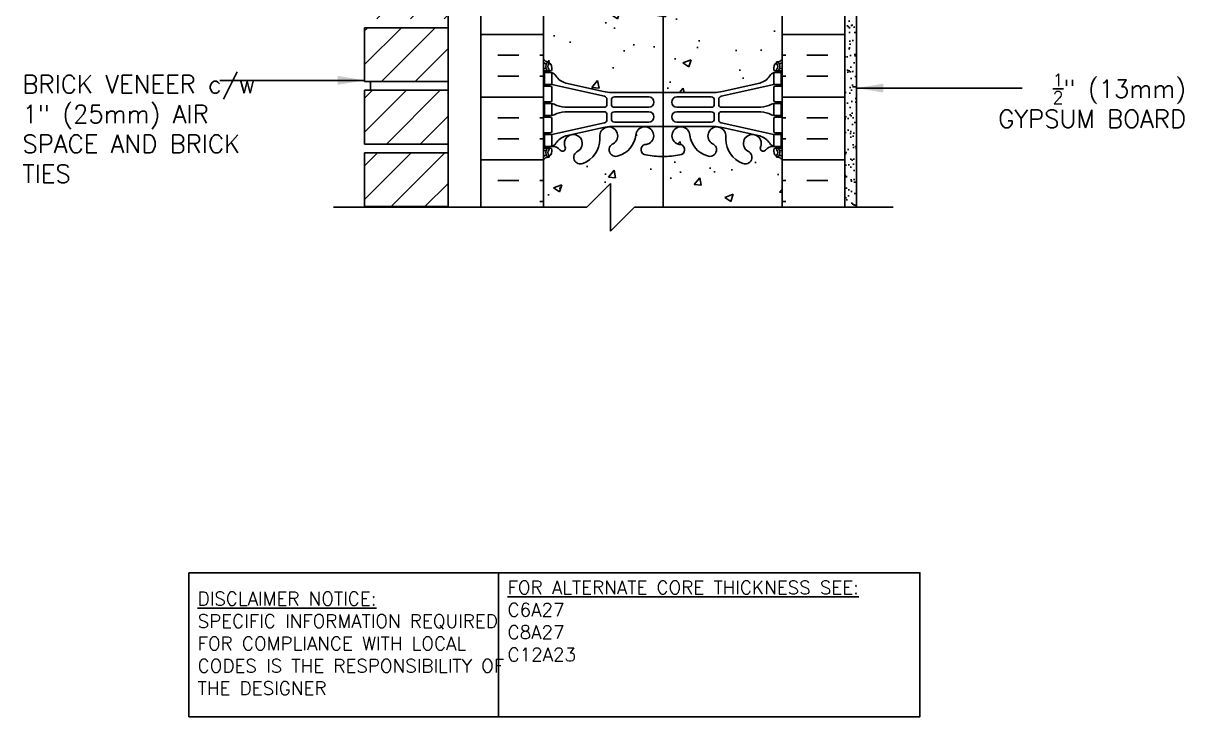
# Model space of a CAD drawing. Header units: inches. Extents: x 108.3 to 158.9, y -15.7 to 51.6.
# Drawn here: x 108.28 to 156.93, y -15.73 to 13.34 of the extents above; entities that cross this region are included whole.
import ezdxf

# ---------------------------------------------------------------- set-up
doc = ezdxf.new("R2010")
doc.units = ezdxf.units.IN
doc.header["$LTSCALE"] = 0.5
doc.header["$MEASUREMENT"] = 0
for name, color, linetype in [('HATCH', 12, 'Continuous'), ('line25', 2, 'Continuous'), ('LINE3', 3, 'Continuous'), ('LINE50', 5, 'Continuous'), ('LINE9', 9, 'Continuous'), ('TEXT', 4, 'Continuous'), ('Web_Edge', 9, 'Continuous')]:
    doc.layers.add(name, color=color, linetype=linetype)
doc.styles.add('DIM', font='romans.shx', dxfattribs={"width": 0.7})
doc.styles.add('ROMANS', font='romans.shx', dxfattribs={"height": 1.125})
doc.styles.get("Standard").update_dxf_attribs({"font": 'romans.shx', "height": 1.125})
doc.dimstyles.new('ext_12', dxfattribs={"dimscale": 12, "dimtxt": 0.09375, "dimasz": 0.09375, "dimexe": 0.09375, "dimexo": 0.0625, "dimgap": 0.0625, "dimtad": 1, "dimdec": 1, "dimzin": 3, "dimdsep": 46, "dimlunit": 4, "dimtxsty": 'DIM', "dimcen": 0.09, "dimdle": 0.09375, "dimclrt": 4, "dimadec": 0, "dimazin": 0, "dimtfac": 1, "dimtdec": 1, "dimtmove": 2, "dimatfit": 3, "dimfxl": 1, "dimfrac": 2, "dimtolj": 1, "dimtzin": 0, "dimarcsym": 0})

msp = doc.modelspace()

# ---------------------------------------------------------------- hatches: boundary and pattern name
at = {"layer": 'HATCH'}
h = msp.add_hatch(dxfattribs=at)
h.set_pattern_fill('AR-CONC', color=256, scale=0.5)
h.paths.add_polyline_path([(135.11, 18.812), (132.935, 18.812, 0.054974), (132.608, 18.776), (131.027, 18.423, 0.17445), (130.62, 18.127, -0.168672), (130.434, 17.977), (130.329, 17.977), (130.329, 17.907), (130.376, 17.907, -0.414214), (130.439, 17.845), (130.439, 17.777, -0.249069), (130.329, 17.57), (130.329, 17.528), (130.239, 17.528, 0.088416), (130.093, 17.431), (130.093, 11.816, 0.088416), (130.239, 11.718), (130.329, 11.718), (130.329, 11.677, -0.249069), (130.439, 11.47), (130.439, 11.402, -0.414214), (130.376, 11.34), (130.329, 11.34), (130.329, 11.27), (130.434, 11.27, -0.168672), (130.62, 11.12, 0.17445), (131.027, 10.824), (132.608, 10.471, 0.054974), (132.935, 10.435), (135.11, 10.435)])
h.paths.add_polyline_path([(140.093, 17.431, 0.08841), (139.947, 17.528), (139.857, 17.528), (139.857, 17.57, -0.249069), (139.747, 17.777), (139.747, 17.845, -0.414214), (139.809, 17.907), (139.857, 17.907), (139.857, 17.977), (139.752, 17.977, -0.168672), (139.566, 18.127, 0.17445), (139.158, 18.423), (137.577, 18.776, 0.054974), (137.251, 18.812), (135.11, 18.812), (135.11, 10.435), (137.251, 10.435, 0.054974), (137.577, 10.471), (139.158, 10.824, 0.17445), (139.566, 11.12, -0.168672), (139.752, 11.27), (139.857, 11.27), (139.857, 11.34), (139.809, 11.34, -0.414214), (139.747, 11.402), (139.747, 11.47, -0.249069), (139.857, 11.677), (139.857, 11.718), (139.947, 11.718, 0.08841), (140.093, 11.816)])
h.paths.add_polyline_path([(140.093, 7.623, 0.08841), (139.947, 7.721), (139.857, 7.721), (139.857, 7.763, -0.249069), (139.747, 7.97), (139.747, 8.037, -0.414214), (139.809, 8.1), (139.857, 8.1), (139.857, 8.17), (139.752, 8.17, 0.231736), (139.394, 8.019, -0.8344), (139.182, 8.144), (139.194, 8.165, 2.155404), (138.656, 7.971, -1), (138.442, 7.46, -0.311223), (137.733, 8.476), (137.733, 8.641, 1.661382), (137.172, 8.288, -1), (136.959, 7.777, -0.307094), (136.22, 8.673, 1.604516), (135.661, 8.297, 0.044004), (135.803, 8.257, -0.921438), (135.806, 7.819, -0.046405), (135.11, 7.754), (135.11, 5.623), (140.093, 5.623)])
h.paths.add_polyline_path([(135.11, 7.754, -0.048684), (134.379, 7.819, -0.921438), (134.383, 8.257, 0.044004), (134.524, 8.297, 1.604516), (133.965, 8.673, -0.307094), (133.226, 7.777, -1), (133.013, 8.288, 1.661382), (132.452, 8.641), (132.452, 8.495, -0.316114), (131.743, 7.46, -1), (131.53, 7.971, 2.135543), (130.989, 8.17, -0.940447), (130.791, 8.019, 0.23174), (130.434, 8.17), (130.329, 8.17), (130.329, 8.1), (130.376, 8.1, -0.414214), (130.439, 8.037), (130.439, 7.97, -0.249069), (130.329, 7.763), (130.329, 7.721), (130.239, 7.721, 0.088416), (130.093, 7.623), (130.093, 5.623), (131.905, 5.623), (132.905, 6.623), (132.905, 5.623), (132.905, 4.623), (133.905, 5.623), (135.11, 5.623)])
h.paths.add_polyline_path([(140.093, 23.623), (137.218, 23.623), (136.718, 24.123), (136.718, 25.248), (137.218, 25.748), (138.016, 25.748, -0.184932), (137.733, 26.476), (137.733, 26.641, 1.661382), (137.172, 26.288, -1), (136.959, 25.777, -0.307094), (136.22, 26.673, 1.604516), (135.661, 26.297, 0.044004), (135.803, 26.257, -0.921438), (135.806, 25.819, -0.046405), (135.11, 25.754), (135.11, 21.493, -0.046405), (135.806, 21.428, -0.921438), (135.803, 20.99, 0.044004), (135.661, 20.95, 1.604516), (136.22, 20.574, -0.307094), (136.959, 21.47, -1), (137.172, 20.959, 1.661382), (137.733, 20.606), (137.733, 20.752, -0.316114), (138.442, 21.787, -1), (138.656, 21.276, 2.135543), (139.196, 21.076, -0.940447), (139.394, 21.228, 0.23174), (139.752, 21.077), (139.857, 21.077), (139.857, 21.147), (139.809, 21.147, -0.414214), (139.747, 21.21), (139.747, 21.277, -0.249069), (139.857, 21.484), (139.857, 21.526), (139.947, 21.526, 0.08841), (140.093, 21.623)])
h.paths.add_polyline_path([(139.182, 26.144), (139.194, 26.165, 2.155404), (138.656, 25.971, -0.270238), (138.824, 25.748), (139.857, 25.748), (139.857, 25.763, -0.249069), (139.747, 25.97), (139.747, 26.037, -0.414214), (139.809, 26.1), (139.857, 26.1), (139.857, 26.17), (139.752, 26.17, 0.231736), (139.394, 26.019, -0.8344)], flags=17)
h.paths.add_polyline_path([(135.11, 25.754, -0.048684), (134.379, 25.819, -0.921438), (134.383, 26.257, 0.044004), (134.524, 26.297, 1.604516), (133.965, 26.673, -0.307094), (133.226, 25.777, -1), (133.013, 26.288, 1.661382), (132.452, 26.641), (132.452, 26.495, -0.316114), (131.743, 25.46, -1), (131.53, 25.971, 2.135543), (130.989, 26.17, -0.940447), (130.791, 26.019, 0.23174), (130.434, 26.17), (130.329, 26.17), (130.329, 26.1), (130.376, 26.1, -0.414214), (130.439, 26.037), (130.439, 25.97, -0.249069), (130.329, 25.763), (130.329, 25.721), (130.239, 25.721, 0.088416), (130.093, 25.623), (130.093, 23.623), (130.093, 21.623, 0.088416), (130.239, 21.526), (130.329, 21.526), (130.329, 21.484, -0.249069), (130.439, 21.277), (130.439, 21.21, -0.414214), (130.376, 21.147), (130.329, 21.147), (130.329, 21.077), (130.434, 21.077, 0.231736), (130.791, 21.228, -0.8344), (131.003, 21.103), (130.991, 21.081, 2.155404), (131.53, 21.276, -1), (131.743, 21.787, -0.311223), (132.452, 20.771), (132.452, 20.606, 1.661382), (133.013, 20.959, -1), (133.226, 21.47, -0.307094), (133.965, 20.574, 1.604516), (134.524, 20.95, 0.044004), (134.383, 20.99, -0.921438), (134.379, 21.428, -0.048684), (135.11, 21.493)])
h.paths.add_polyline_path([(134.524, 20.625, -1), (134.149, 20.625, -1)], flags=16)
h = msp.add_hatch(dxfattribs=at)
h.set_pattern_fill('INSUL', color=256, scale=7, style=0)
h.set_pattern_definition([(7e-15, (-2796.069, -391.386), (0, 2.625), []), (7e-15, (-2796.069, -390.511), (0, 2.625), [0.875, -0.875]), (7e-15, (-2796.069, -389.636), (0, 2.625), [0.875, -0.875])])
h.paths.add_polyline_path([(127.468, 5.623), (127.905, 5.623), (127.905, 6.123), (129.405, 6.123), (129.405, 5.623), (130.093, 5.623), (130.093, 23.623), (129.405, 23.623), (129.405, 24.123), (127.905, 24.123), (127.905, 23.623), (127.468, 23.623)])
h = msp.add_hatch(dxfattribs=at)
h.set_pattern_fill('INSUL', color=256, scale=7, style=0)
h.set_pattern_definition([(180, (3066.2542, -391.386), (0, 2.625), []), (180, (3066.2542, -390.511), (0, 2.625), [0.875, -0.875]), (180, (3066.2542, -389.636), (0, 2.625), [0.875, -0.875])])
h.paths.add_polyline_path([(142.718, 5.623), (142.28, 5.623), (142.28, 6.123), (140.78, 6.123), (140.78, 5.623), (140.093, 5.623), (140.093, 23.623), (140.78, 23.623), (140.78, 24.123), (142.28, 24.123), (142.28, 23.623), (142.718, 23.623)])
h = msp.add_hatch(dxfattribs=at)
h.set_pattern_fill('ANSI31', color=256, scale=8, style=0)
h.set_pattern_definition([(45, (81.4166, 4.3693), (-0.707107, 0.707107), [])])
h.paths.add_polyline_path([(122.593, 7.899), (122.593, 5.649), (126.093, 5.649), (126.093, 7.899)])
h.paths.add_polyline_path([(126.093, 8.274), (126.093, 10.524), (122.593, 10.524), (122.593, 8.274)])
h.paths.add_polyline_path([(126.093, 10.899), (126.093, 13.149), (122.593, 13.149), (122.593, 10.899)])
h.paths.add_polyline_path([(126.093, 13.524), (126.093, 15.774), (122.593, 15.774), (122.593, 13.524)])
h.paths.add_polyline_path([(126.093, 16.149), (126.093, 18.399), (122.593, 18.399), (122.593, 16.149)])
h.paths.add_polyline_path([(126.093, 18.774), (126.093, 21.024), (122.593, 21.024), (122.593, 18.774)])
h.paths.add_polyline_path([(122.593, 23.649), (122.593, 21.399), (126.093, 21.399), (126.093, 23.649)])
h = msp.add_hatch(dxfattribs=at)
h.set_pattern_fill('AR-SAND', color=256, scale=0.25, style=0)
h.set_pattern_definition([(37.5, (85.4166, 4.3693), (-0.0157483, 0.481706), [0, -0.38, 0, -0.425, 0, -0.40625]), (7.5, (85.4166, 4.3693), (0.442444, 0.7055365), [0, -0.205, 0, -0.3425, 0, -0.13125]), (327.5, (85.1091, 4.3693), (0.7785355, 0.0014148), [0, -0.125, 0, -0.45, 0, -0.5875]), (317.5, (85.1091, 4.3693), (0.751532, 0.219419), [0, -0.0625, 0, -0.295, 0, -0.3375])])
h.paths.add_polyline_path([(143.218, 23.123), (142.718, 23.123), (142.718, 5.623), (143.218, 5.623)])

# ---------------------------------------------------------------- linework, layer by layer
at = {"layer": 'line25'}
for p, q in [((130.093, 5.623), (130.093, 23.623)), ((140.093, 5.623), (140.093, 17.998)), ((126.093, 15.774), (126.093, 5.623)), ((126.093, 13.149), (122.593, 13.149)), ((122.593, 10.899), (122.593, 13.149)), ((126.093, 10.899), (122.593, 10.899)), ((122.843, 10.524), (122.843, 10.899)), ((126.093, 10.524), (122.593, 10.524)), ((122.593, 8.274), (122.593, 10.524)), ((126.093, 8.274), (122.593, 8.274)), ((126.093, 7.899), (122.593, 7.899)), ((122.593, 5.649), (122.593, 7.899)), ((126.093, 5.649), (122.593, 5.649)), ((122.843, 5.623), (122.843, 5.649))]:
    msp.add_line(p, q, dxfattribs=at)
at = {"layer": 'LINE3'}
msp.add_line((135.11, 31.498), (135.11, 5.623), dxfattribs=at)
at = {"layer": 'LINE50'}
for p, q in [((127.468, 5.623), (127.468, 23.623)), ((142.718, 5.623), (142.718, 23.623))]:
    msp.add_line(p, q, dxfattribs=at)
at = {"layer": 'LINE9'}
for p, q in [((143.218, 5.623), (143.218, 23.123)), ((132.905, 6.623), (131.905, 5.623)), ((132.905, 5.623), (132.905, 6.623)), ((131.905, 5.623), (121.287, 5.623)), ((132.905, 5.623), (132.905, 4.623)), ((132.905, 4.623), (133.905, 5.623)), ((133.905, 5.623), (144.745, 5.623))]:
    msp.add_line(p, q, dxfattribs=at)
at = {"layer": 'TEXT'}
msp.add_lwpolyline([(115.225, -9.689), (128.208, -9.689), (128.208, -15.727), (115.225, -15.727)], close=True, dxfattribs=at)
msp.add_lwpolyline([(128.208, -9.689), (145.869, -9.689), (145.869, -15.727), (128.208, -15.727)], dxfattribs=at)
at = {"layer": 'Web_Edge'}
for p, q in [((130.239, 11.718), (130.329, 11.718)), ((130.329, 11.718), (130.329, 11.677)), ((139.947, 11.718), (139.857, 11.718)), ((139.857, 11.718), (139.857, 11.677)), ((130.093, 11.44), (130.17, 11.44)), ((130.093, 11.34), (130.376, 11.34)), ((130.239, 11.34), (130.239, 11.27)), ((130.329, 11.34), (130.329, 11.27)), ((130.439, 11.47), (130.439, 11.402)), ((139.747, 11.47), (139.747, 11.402)), ((140.093, 11.34), (139.809, 11.34)), ((139.857, 11.34), (139.857, 11.27)), ((139.947, 11.34), (139.947, 11.27)), ((140.093, 11.44), (140.015, 11.44)), ((130.239, 10.77), (130.239, 10.7)), ((130.329, 10.77), (130.329, 10.7)), ((132.651, 10.273), (130.434, 10.77)), ((132.608, 10.471), (131.027, 10.824)), ((137.534, 10.273), (139.752, 10.77)), ((137.577, 10.471), (139.158, 10.824)), ((139.857, 10.77), (139.857, 10.7)), ((139.947, 10.77), (139.947, 10.7)), ((130.093, 10.7), (130.376, 10.7)), ((130.439, 10.637), (130.439, 10.102)), ((132.935, 10.435), (135.093, 10.435)), ((133.061, 10.249), (134.501, 10.249)), ((137.251, 10.435), (135.093, 10.435)), ((137.124, 10.249), (135.684, 10.249)), ((139.747, 10.637), (139.747, 10.102)), ((140.093, 10.7), (139.809, 10.7)), ((130.093, 10.04), (130.376, 10.04)), ((130.239, 10.04), (130.239, 9.97)), ((130.329, 10.04), (130.329, 9.97)), ((132.624, 9.814), (130.986, 9.814)), ((132.749, 9.939), (132.749, 10.151)), ((132.936, 9.94), (132.936, 10.124)), ((133.061, 9.815), (134.501, 9.815)), ((137.124, 9.815), (135.684, 9.815)), ((137.249, 9.94), (137.249, 10.124)), ((137.436, 9.939), (137.436, 10.151)), ((137.561, 9.814), (139.199, 9.814)), ((140.093, 10.04), (139.809, 10.04)), ((139.857, 10.04), (139.857, 9.97)), ((139.947, 10.04), (139.947, 9.97)), ((130.093, 9.4), (130.376, 9.4)), ((130.239, 9.4), (130.239, 9.47)), ((130.329, 9.4), (130.329, 9.47)), ((130.439, 8.802), (130.439, 9.337)), ((132.624, 9.626), (130.986, 9.626)), ((132.749, 9.501), (132.749, 9.288)), ((132.936, 9.5), (132.936, 9.316)), ((133.061, 9.625), (134.501, 9.625)), ((137.124, 9.625), (135.684, 9.625)), ((137.249, 9.5), (137.249, 9.316)), ((137.436, 9.501), (137.436, 9.288)), ((137.561, 9.626), (139.199, 9.626)), ((139.747, 8.802), (139.747, 9.337)), ((140.093, 9.4), (139.809, 9.4)), ((139.857, 9.4), (139.857, 9.47)), ((139.947, 9.4), (139.947, 9.47)), ((132.651, 9.166), (130.434, 8.67)), ((132.608, 8.968), (131.027, 8.615)), ((132.935, 9.004), (135.093, 9.004)), ((133.061, 9.191), (134.501, 9.191)), ((137.251, 9.004), (135.093, 9.004)), ((137.124, 9.191), (135.684, 9.191)), ((137.534, 9.166), (139.752, 8.67)), ((137.577, 8.968), (139.158, 8.615)), ((130.093, 8.74), (130.376, 8.74)), ((130.239, 8.67), (130.239, 8.74)), ((130.329, 8.67), (130.329, 8.74)), ((132.452, 8.476), (132.452, 8.641)), ((137.733, 8.476), (137.733, 8.641)), ((140.093, 8.74), (139.809, 8.74)), ((139.857, 8.67), (139.857, 8.74)), ((139.947, 8.67), (139.947, 8.74)), ((130.093, 8.1), (130.376, 8.1)), ((130.093, 8), (130.17, 8)), ((130.239, 8.1), (130.239, 8.17)), ((130.329, 8.1), (130.329, 8.17)), ((130.439, 7.97), (130.439, 8.037)), ((130.991, 8.165), (131.003, 8.144)), ((139.194, 8.165), (139.182, 8.144)), ((139.747, 7.97), (139.747, 8.037)), ((140.093, 8.1), (139.809, 8.1)), ((139.857, 8.1), (139.857, 8.17)), ((139.947, 8.1), (139.947, 8.17)), ((140.093, 8), (140.015, 8)), ((130.239, 7.721), (130.329, 7.721)), ((130.329, 7.721), (130.329, 7.763)), ((139.857, 7.721), (139.857, 7.763)), ((139.947, 7.721), (139.857, 7.721))]:
    msp.add_line(p, q, dxfattribs=at)
for points in [[(130.134, 10.77), (130.434, 10.77), (130.434, 11.27), (130.134, 11.27)], [(140.052, 10.77), (139.752, 10.77), (139.752, 11.27), (140.052, 11.27)], [(130.134, 8.67), (130.434, 8.67), (130.434, 8.17), (130.134, 8.17)], [(140.052, 8.67), (139.752, 8.67), (139.752, 8.17), (140.052, 8.17)]]:
    msp.add_lwpolyline(points, close=True, dxfattribs=at)
for points in [[(130.434, 9.72), (130.434, 9.97), (130.134, 9.97), (130.134, 9.72)], [(139.752, 9.72), (139.752, 9.97), (140.052, 9.97), (140.052, 9.72)], [(130.434, 9.72), (130.434, 9.47), (130.134, 9.47), (130.134, 9.72)], [(139.752, 9.72), (139.752, 9.47), (140.052, 9.47), (140.052, 9.72)]]:
    msp.add_lwpolyline(points, dxfattribs=at)
for centre, radius, start, end in [((130.439, 12.177), 0.5, 226.2109, 250.5288), ((130.439, 12.177), 0.6, 234.7832, 245.0748), ((130.432, 11.524), 0.25, 140.1145, 222.4609), ((130.275, 11.655), 0.045, 321.448, 139.1879), ((130.189, 11.47), 0.25, 0, 70.5288), ((139.997, 11.47), 0.25, 109.4712, 180), ((139.911, 11.655), 0.045, 40.8121, 218.552), ((139.747, 12.177), 0.5, 289.4712, 313.7878), ((139.753, 11.524), 0.25, 317.5391, 39.8855), ((139.747, 12.177), 0.6, 294.9252, 305.2158), ((130.171, 11.459), 0.0196, 269.4032, 15.4901), ((130.177, 11.614), 0.021, 343.464, 63.9957), ((130.281, 11.386), 0.045, 222.4609, 42.4609), ((130.432, 11.524), 0.16, 140.0001, 222.4609), ((130.376, 11.402), 0.0625, 270, 0), ((130.311, 10.927), 0.364, 34.9775, 70.3387), ((139.874, 10.927), 0.364, 109.6613, 145.0225), ((139.809, 11.402), 0.0625, 180, 270), ((139.904, 11.386), 0.045, 137.5391, 317.5391), ((139.753, 11.524), 0.16, 317.5391, 39.9999), ((140.009, 11.614), 0.021, 116.0043, 196.536), ((140.015, 11.459), 0.0196, 164.5099, 270.5968), ((131.234, 11.538), 0.743, 212.7919, 253.8107), ((138.951, 11.538), 0.743, 286.1893, 327.2081), ((130.376, 10.637), 0.0625, 0, 90), ((132.935, 11.935), 1.5, 257.4135, 270), ((132.624, 10.151), 0.125, 0, 77.3767), ((133.061, 10.124), 0.125, 90, 180), ((134.501, 10.032), 0.217, 270, 90), ((135.684, 10.032), 0.217, 90, 270), ((137.124, 10.124), 0.125, 0, 90), ((137.251, 11.935), 1.5, 270, 282.5865), ((137.561, 10.151), 0.125, 102.6233, 180), ((139.809, 10.637), 0.0625, 90, 180), ((130.376, 10.102), 0.0625, 270, 0), ((130.429, 9.751), 0.219, 60.4937, 88.92), ((131.075, 10.981), 1.17, 242.6365, 265.6505), ((132.624, 9.939), 0.125, 270, 0), ((133.061, 9.94), 0.125, 180, 270), ((137.124, 9.94), 0.125, 270, 360), ((137.561, 9.939), 0.125, 180, 270), ((139.11, 10.981), 1.17, 274.3495, 297.3635), ((139.756, 9.751), 0.219, 91.08, 119.5063), ((139.809, 10.102), 0.0625, 180, 270), ((130.376, 9.337), 0.0625, 0, 90), ((130.429, 9.688), 0.219, 271.08, 299.5063), ((131.075, 8.459), 1.17, 94.3495, 117.3635), ((132.624, 9.501), 0.125, 0, 90), ((132.624, 9.288), 0.125, 282.6233, 0), ((133.061, 9.5), 0.125, 90, 180), ((133.061, 9.316), 0.125, 180, 270), ((134.501, 9.408), 0.217, 270, 90), ((135.684, 9.408), 0.217, 90, 270), ((137.124, 9.5), 0.125, 0, 90), ((137.124, 9.316), 0.125, 270, 0), ((137.561, 9.501), 0.125, 90, 180), ((137.561, 9.288), 0.125, 180, 257.3767), ((139.11, 8.459), 1.17, 62.6365, 85.6505), ((139.756, 9.688), 0.219, 240.4937, 268.92), ((139.809, 9.337), 0.0625, 90, 180), ((130.376, 8.802), 0.0625, 270, 0), ((132.826, 8.613), 0.375, 299.9315, 175.7552), ((132.935, 7.504), 1.5, 90, 102.5865), ((134.337, 8.622), 0.375, 299.9315, 175.7552), ((135.849, 8.622), 0.375, 4.2448, 240.0685), ((137.359, 8.613), 0.375, 4.2448, 240.0685), ((137.251, 7.504), 1.5, 77.4135, 90), ((139.809, 8.802), 0.0625, 180, 270), ((130.311, 8.512), 0.364, 289.6613, 325.0225), ((131.234, 7.901), 0.743, 106.1893, 147.2081), ((131.343, 8.296), 0.375, 299.9315, 200.3757), ((131.361, 8.482), 1.092, 290.5175, 359.6668), ((133.12, 8.033), 0.277, 112.68, 292.68), ((132.936, 8.769), 1.034, 286.3365, 353.3331), ((134.23, 9.077), 0.834, 277.8937, 290.6271), ((135.955, 9.077), 0.834, 249.3729, 262.1063), ((137.25, 8.769), 1.034, 186.6669, 253.6635), ((137.066, 8.033), 0.277, 247.32, 67.32), ((138.825, 8.482), 1.092, 180.3332, 249.4825), ((138.843, 8.296), 0.375, 339.6243, 240.0685), ((138.951, 7.901), 0.743, 32.7919, 73.8107), ((139.874, 8.512), 0.364, 214.9775, 250.3387), ((130.439, 7.263), 0.6, 114.9252, 125.2168), ((130.171, 7.98), 0.0196, 344.5099, 90.5968), ((130.432, 7.915), 0.25, 137.5391, 219.8855), ((130.177, 7.826), 0.021, 296.0043, 16.536), ((130.275, 7.784), 0.045, 220.8121, 38.552), ((130.281, 8.053), 0.045, 317.5391, 137.5391), ((130.432, 7.915), 0.16, 137.5391, 219.9999), ((130.189, 7.97), 0.25, 289.4712, 360), ((130.376, 8.037), 0.0625, 360, 90), ((130.458, 7.729), 0.441, 41.0127, 93.2024), ((130.886, 8.101), 0.125, 221.0127, 20.3757), ((131.637, 7.716), 0.277, 112.68, 292.68), ((134.399, 8.038), 0.22, 104.2604, 264.8165), ((135.075, 11.531), 3.777, 259.3725, 270.2606), ((135.11, 11.531), 3.777, 269.7394, 280.6275), ((135.787, 8.038), 0.22, 275.1835, 75.7396), ((138.549, 7.716), 0.277, 247.32, 67.32), ((139.3, 8.101), 0.125, 159.6243, 318.9873), ((139.727, 7.729), 0.441, 86.7976, 138.9873), ((139.809, 8.037), 0.0625, 90, 180), ((139.997, 7.97), 0.25, 180, 250.5288), ((139.904, 8.053), 0.045, 42.4609, 222.4609), ((139.911, 7.784), 0.045, 141.448, 319.1879), ((139.753, 7.915), 0.16, 320.0001, 42.4609), ((139.753, 7.915), 0.25, 320.1145, 42.4609), ((140.009, 7.826), 0.021, 163.464, 243.9957), ((140.015, 7.98), 0.0196, 89.4032, 195.4901), ((139.747, 7.263), 0.6, 54.7832, 65.0748), ((130.439, 7.263), 0.5, 109.4712, 133.7891), ((139.747, 7.263), 0.5, 46.2122, 70.5288)]:
    msp.add_arc(centre, radius, start, end, dxfattribs=at)
for points in [[(132.936, 9.945), (132.936, 10.119)], [(137.249, 9.945), (137.249, 10.119)], [(132.936, 9.495), (132.936, 9.321)], [(137.249, 9.495), (137.249, 9.321)]]:
    msp.add_open_spline(points, degree=1, dxfattribs=at)

# ---------------------------------------------------------------- texts
at = {"layer": 'TEXT', "char_height": 0.75, "style": 'ROMANS'}
for s, insert, width, attachment_point in [('BRICK VENEER c/w 1" (25mm) AIR SPACE AND BRICK TIES', (108.248, 8.903), 10.8749, 4), ('\\A1;{\\H0.7x;\\S1/2;\\H1.4286x;"} (13mm) GYPSUM BOARD', (157.028, 8.957), 10.57544, 9)]:
    msp.add_mtext(s, dxfattribs=dict(at, insert=insert, width=width, attachment_point=attachment_point))
at = {"layer": 'TEXT', "char_height": 0.5625, "attachment_point": 4}
for s, insert, width in [('{\\LFOR ALTERNATE CORE THICKNESS SEE:\\P}C6A27\\PC8A27\\PC12A23', (128.584, -11.715), 23.33295), ('{\\LDISCLAIMER NOTICE:}\\PSPECIFIC INFORMATION REQUIRED FOR COMPLIANCE WITH LOCAL CODES IS THE RESPONSIBILITY OF THE DESIGNER', (115.592, -12.655), 14.00235)]:
    msp.add_mtext(s, dxfattribs=dict(at, insert=insert, width=width))

# ---------------------------------------------------------------- leaders
at = {"layer": 'TEXT'}
for points in [[(122.593, 10.942), (116.517, 10.942)], [(143.218, 10.618), (150.152, 10.618)]]:
    msp.add_leader(points, dimstyle='ext_12', override={"dimgap": 0.0625, "dimtad": 0}, dxfattribs=at)

doc.saveas('drawing.dxf')
